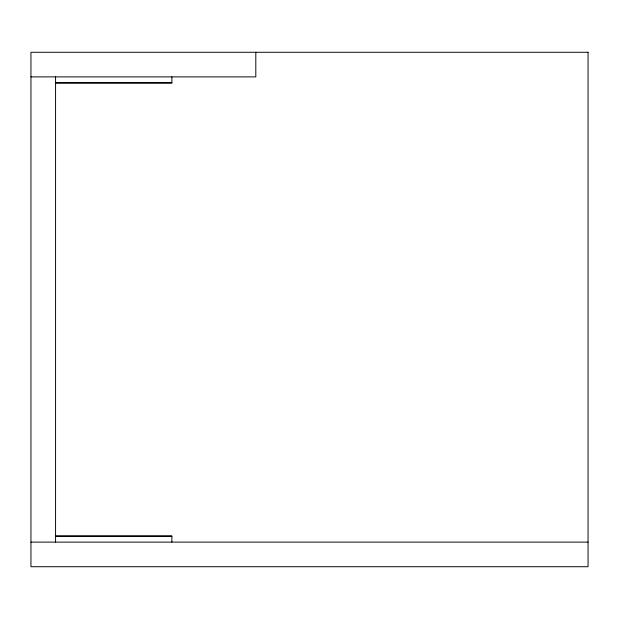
<?xml version="1.0" encoding="UTF-8"?>
<svg xmlns="http://www.w3.org/2000/svg" width="619" height="619" viewBox="0 0 619 619"><rect width="100%" height="100%" fill="white"/><g stroke="black" fill="none" stroke-linecap="round" stroke-linejoin="round"><path stroke-width="0.93" d="M30.95 76.888L255.809 76.888L255.809 52.275M55.571 82.706L171.873 82.706M55.571 83.093L171.873 83.093L171.873 76.888M55.571 535.907L171.873 535.907L171.873 542.112M55.571 536.294L171.873 536.294M30.95 542.112L588.05 542.112M55.571 76.888L55.571 542.112M588.05 52.275L30.95 52.275L30.95 566.725L588.05 566.725L588.05 52.275"/></g></svg>
